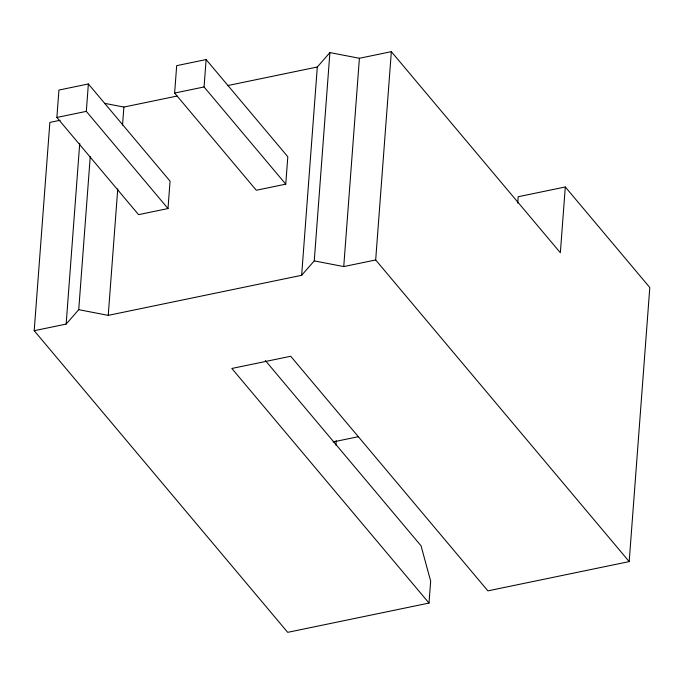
<?xml version="1.0" encoding="UTF-8"?>
<svg xmlns="http://www.w3.org/2000/svg" width="684" height="684" viewBox="0 0 684 684"><rect width="100%" height="100%" fill="white"/><g stroke="black" fill="none" stroke-linecap="round" stroke-linejoin="round"><path stroke-width="1.03" d="M265.324 360.519L421.045 545.806L430.663 581.144L429.013 603.066L287.707 632.341L34.2 330.705L49.864 122.402L60.166 120.273M56.875 117.46L58.935 90.049L88.373 83.952L170.06 181.149L167.999 208.552L138.561 214.648L56.875 117.46L86.312 111.364L167.999 208.552M34.2 330.705L66.143 324.088L79.72 143.418M86.312 111.364L88.373 83.952M66.143 324.088L78.737 309.672L90.245 156.636M78.737 309.672L108.234 315.367L117.751 188.895M122.539 125.129L123.898 107.063L177.216 96.016M174.625 93.067L176.686 65.655L206.123 59.559L287.81 156.747L285.75 184.158L256.312 190.255L174.625 93.067L204.063 86.962L285.75 184.158M204.063 86.962L206.123 59.559M108.234 315.367L301.644 275.301L317.308 66.998L329.902 52.582L359.408 58.277L391.342 51.659L560.35 252.747L565.3 186.971L518.198 196.727L517.72 203.097M301.644 275.301L314.247 260.886L329.902 52.582M314.247 260.886L343.744 266.58L359.408 58.277M335.887 444.976L336.212 440.718M429.013 603.066L231.842 368.462L290.717 356.261L487.889 590.865L629.194 561.598L375.678 259.963L391.342 51.659M629.194 561.598L649.8 287.519L565.3 186.971M227.396 85.628L317.308 66.998M343.744 266.58L375.678 259.963M333.142 441.924L358.519 436.666M104.575 103.335L123.898 107.063"/></g></svg>
